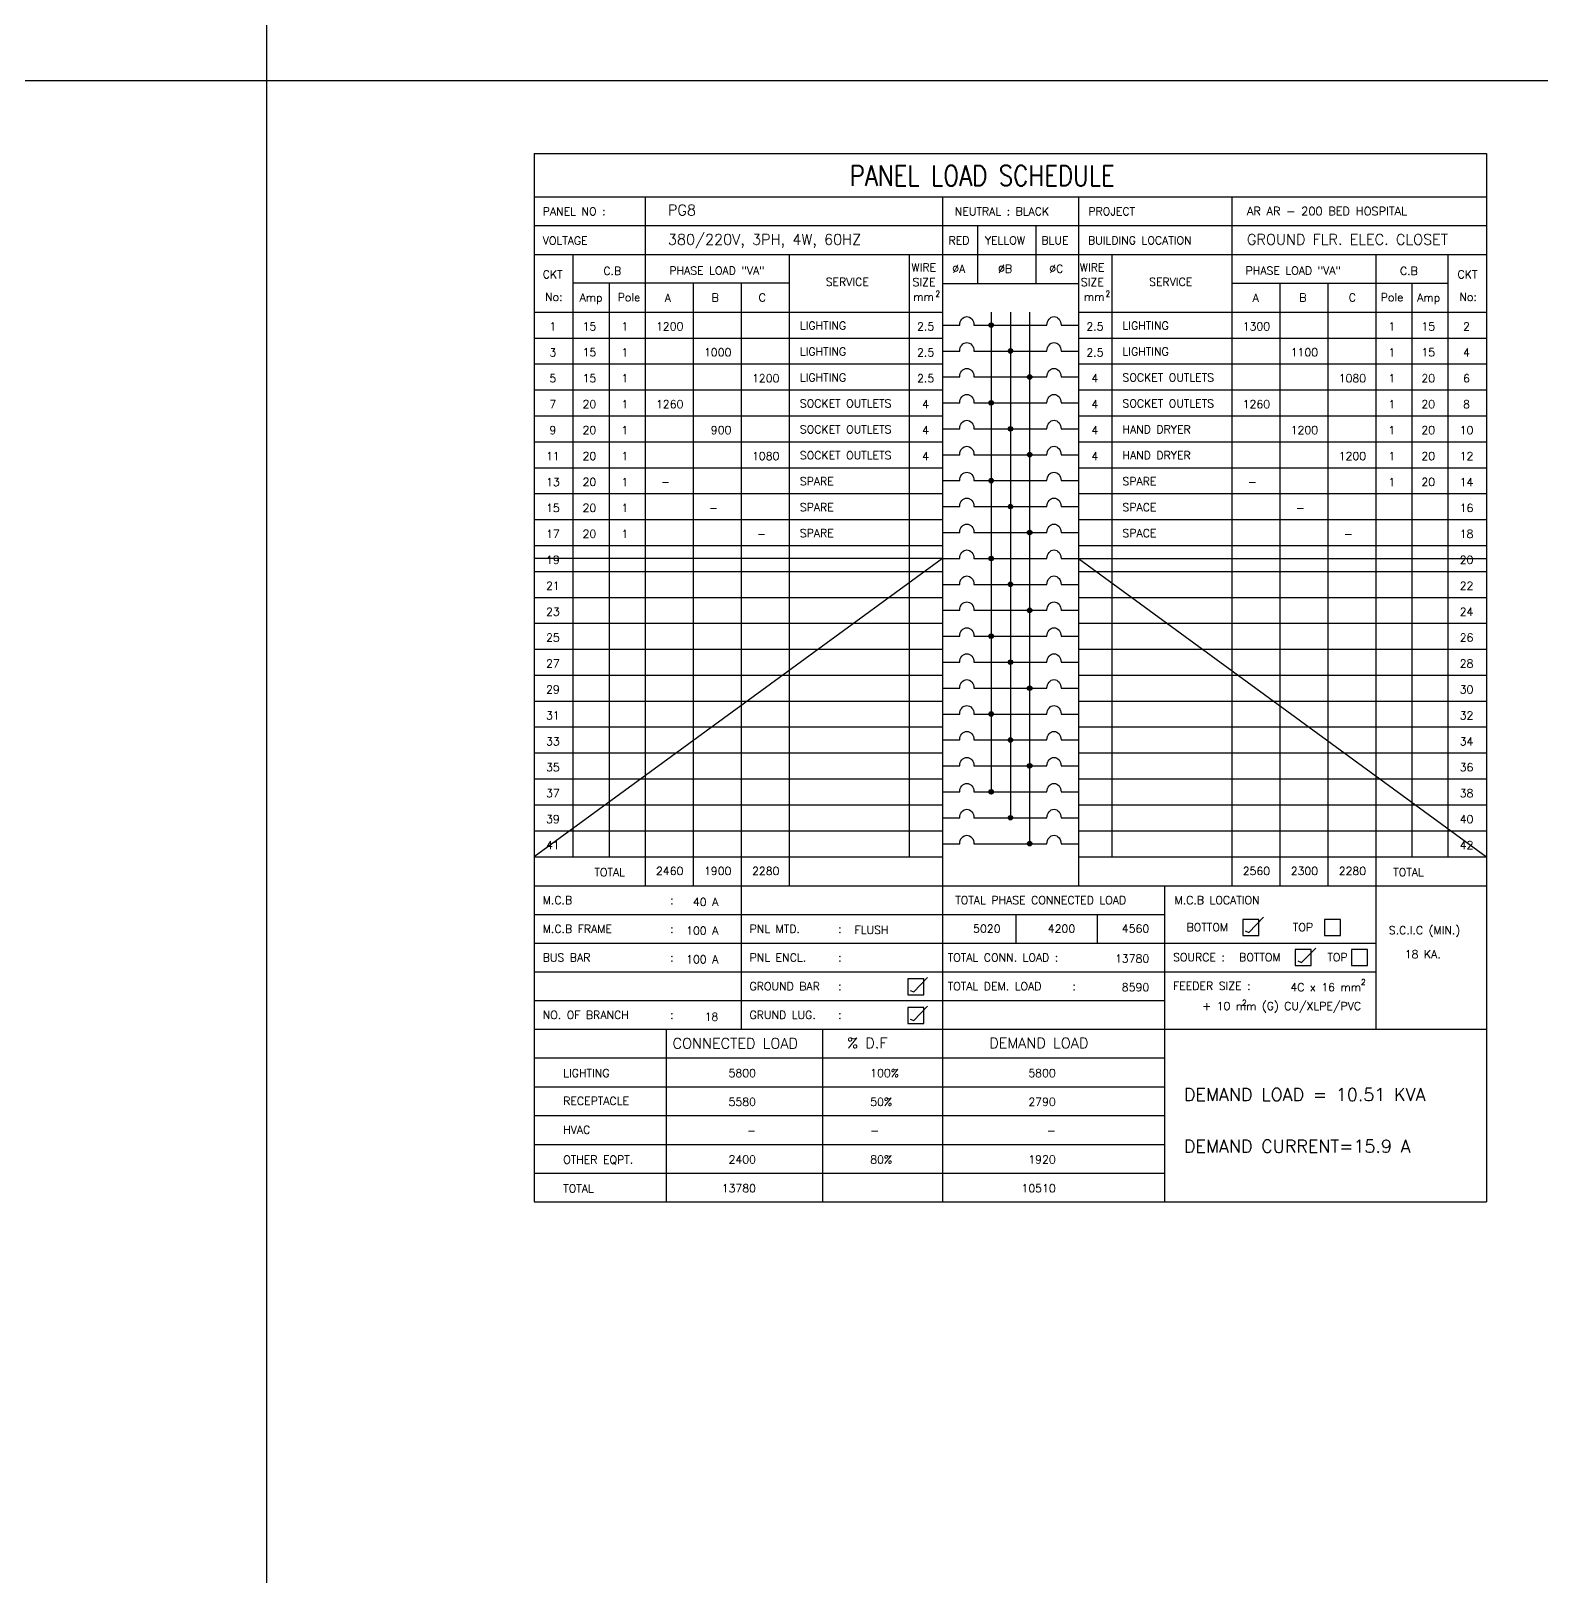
# Model space of a CAD drawing. Extents: x -147786 to -147665, y -2942 to -2850.
# Drawn here: x -147748.25 to -147715.27, y -2942.49 to -2908.62 of the extents above; entities that cross this region are included whole.
import ezdxf
from ezdxf.enums import TextEntityAlignment as Align

# ---------------------------------------------------------------- set-up
doc = ezdxf.new("R2010")
doc.units = 0
doc.header["$MEASUREMENT"] = 0
for name, color, linetype in [('BORDER', 4, 'CONTINUOUS'), ('E-TXT', 2, 'CONTINUOUS'), ('PANEL', 2, 'CONTINUOUS')]:
    doc.layers.add(name, color=color, linetype=linetype)
doc.styles.add('ROMANS', font='ROMANS.shx', dxfattribs={"height": 0.4})
pattern_1 = [(315, (57305.639019, -878.20901), (0.00864749998874, 0.00864749998874), [])]
pattern_2 = [(315, (57305.639019, -876.510869), (0.00864749998874, 0.00864749998874), [])]
pattern_3 = [(315, (57305.639019, -874.812728), (0.00864749998874, 0.00864749998874), [])]
pattern_4 = [(315, (57305.639019, -873.114587), (0.00864749998874, 0.00864749998874), [])]
pattern_5 = [(315, (57305.639019, -871.416445), (0.00864749998874, 0.00864749998874), [])]
pattern_6 = [(315, (57305.639019, -869.718304), (0.00864749998874, 0.00864749998874), [])]

msp = doc.modelspace()

# ---------------------------------------------------------------- hatches: boundary and pattern name
at = {"layer": 'PANEL', "linetype": 'Continuous'}
h = msp.add_hatch(dxfattribs=at)
h.set_pattern_fill('ANSI31', color=256, scale=0.068485, angle=406.041, style=0)
h.set_pattern_definition([(91.040959325, (57305.639019, -869.718304), (-0.00855917542476, -0.00015552164567), [])])
h.paths.add_polyline_path([(-147727.338, -2915.037, 1), (-147727.24, -2915.037, 1)])
h = msp.add_hatch(dxfattribs=at)
h.set_pattern_fill('ANSI31', color=256, scale=0.097835, angle=270, style=0)
h.set_pattern_definition(pattern_6)
h.paths.add_polyline_path([(-147726.918, -2915.603, 1), (-147726.821, -2915.603, 1)])
h = msp.add_hatch(dxfattribs=at)
h.set_pattern_fill('ANSI31', color=256, scale=0.097835, angle=270, style=0)
h.set_pattern_definition(pattern_6)
h.paths.add_polyline_path([(-147726.401, -2916.169, 1), (-147726.499, -2916.169, 1)])
h = msp.add_hatch(dxfattribs=at)
h.set_pattern_fill('ANSI31', color=256, scale=0.097835, angle=270, style=0)
h.set_pattern_definition(pattern_6)
h.paths.add_polyline_path([(-147727.24, -2916.735, 1), (-147727.338, -2916.735, 1)])
h = msp.add_hatch(dxfattribs=at)
h.set_pattern_fill('ANSI31', color=256, scale=0.097835, angle=270, style=0)
h.set_pattern_definition(pattern_6)
h.paths.add_polyline_path([(-147726.821, -2917.301, 1), (-147726.918, -2917.301, 1)])
h = msp.add_hatch(dxfattribs=at)
h.set_pattern_fill('ANSI31', color=256, scale=0.097835, angle=270, style=0)
h.set_pattern_definition(pattern_6)
h.paths.add_polyline_path([(-147726.401, -2917.867, 1), (-147726.499, -2917.867, 1)])
h = msp.add_hatch(dxfattribs=at)
h.set_pattern_fill('ANSI31', color=256, scale=0.097835, angle=270, style=0)
h.set_pattern_definition(pattern_5)
h.paths.add_polyline_path([(-147727.24, -2918.433, 1), (-147727.338, -2918.433, 1)])
h = msp.add_hatch(dxfattribs=at)
h.set_pattern_fill('ANSI31', color=256, scale=0.097835, angle=270, style=0)
h.set_pattern_definition(pattern_5)
h.paths.add_polyline_path([(-147726.821, -2918.999, 1), (-147726.918, -2918.999, 1)])
h = msp.add_hatch(dxfattribs=at)
h.set_pattern_fill('ANSI31', color=256, scale=0.097835, angle=270, style=0)
h.set_pattern_definition(pattern_5)
h.paths.add_polyline_path([(-147726.401, -2919.565, 1), (-147726.499, -2919.565, 1)])
h = msp.add_hatch(dxfattribs=at)
h.set_pattern_fill('ANSI31', color=256, scale=0.097835, angle=270, style=0)
h.set_pattern_definition(pattern_4)
h.paths.add_polyline_path([(-147727.24, -2920.131, 1), (-147727.338, -2920.131, 1)])
h = msp.add_hatch(dxfattribs=at)
h.set_pattern_fill('ANSI31', color=256, scale=0.097835, angle=270, style=0)
h.set_pattern_definition(pattern_4)
h.paths.add_polyline_path([(-147726.821, -2920.697, 1), (-147726.918, -2920.697, 1)])
h = msp.add_hatch(dxfattribs=at)
h.set_pattern_fill('ANSI31', color=256, scale=0.097835, angle=270, style=0)
h.set_pattern_definition(pattern_4)
h.paths.add_polyline_path([(-147726.401, -2921.263, 1), (-147726.499, -2921.263, 1)])
h = msp.add_hatch(dxfattribs=at)
h.set_pattern_fill('ANSI31', color=256, scale=0.097835, angle=270, style=0)
h.set_pattern_definition(pattern_3)
h.paths.add_polyline_path([(-147727.24, -2921.829, 1), (-147727.338, -2921.829, 1)])
h = msp.add_hatch(dxfattribs=at)
h.set_pattern_fill('ANSI31', color=256, scale=0.097835, angle=270, style=0)
h.set_pattern_definition(pattern_3)
h.paths.add_polyline_path([(-147726.821, -2922.395, 1), (-147726.918, -2922.395, 1)])
h = msp.add_hatch(dxfattribs=at)
h.set_pattern_fill('ANSI31', color=256, scale=0.097835, angle=270, style=0)
h.set_pattern_definition(pattern_3)
h.paths.add_polyline_path([(-147726.401, -2922.961, 1), (-147726.499, -2922.961, 1)])
h = msp.add_hatch(dxfattribs=at)
h.set_pattern_fill('ANSI31', color=256, scale=0.097835, angle=270, style=0)
h.set_pattern_definition(pattern_2)
h.paths.add_polyline_path([(-147727.24, -2923.527, 1), (-147727.338, -2923.527, 1)])
h = msp.add_hatch(dxfattribs=at)
h.set_pattern_fill('ANSI31', color=256, scale=0.097835, angle=270, style=0)
h.set_pattern_definition(pattern_2)
h.paths.add_polyline_path([(-147726.821, -2924.093, 1), (-147726.918, -2924.093, 1)])
h = msp.add_hatch(dxfattribs=at)
h.set_pattern_fill('ANSI31', color=256, scale=0.097835, angle=270, style=0)
h.set_pattern_definition(pattern_2)
h.paths.add_polyline_path([(-147726.401, -2924.659, 1), (-147726.499, -2924.659, 1)])
h = msp.add_hatch(dxfattribs=at)
h.set_pattern_fill('ANSI31', color=256, scale=0.097835, angle=270, style=0)
h.set_pattern_definition(pattern_1)
h.paths.add_polyline_path([(-147727.24, -2925.225, 1), (-147727.338, -2925.225, 1)])
h = msp.add_hatch(dxfattribs=at)
h.set_pattern_fill('ANSI31', color=256, scale=0.097835, angle=270, style=0)
h.set_pattern_definition(pattern_1)
h.paths.add_polyline_path([(-147726.821, -2925.791, 1), (-147726.918, -2925.791, 1)])
h = msp.add_hatch(dxfattribs=at)
h.set_pattern_fill('ANSI31', color=256, scale=0.097835, angle=270, style=0)
h.set_pattern_definition(pattern_1)
h.paths.add_polyline_path([(-147726.401, -2926.358, 1), (-147726.499, -2926.358, 1)])

# ---------------------------------------------------------------- linework, layer by layer
at = {"layer": 'BORDER', "color": 1}
for p, q in [((-147743.111, -2850.427), (-147743.111, -2942.494)), ((-147786.206, -2909.698), (-147665.401, -2909.698))]:
    msp.add_line(p, q, dxfattribs=at)
at = {"layer": 'PANEL', "color": 6}
for p, q in [((-147737.264, -2911.294), (-147737.264, -2934.178)), ((-147737.264, -2911.294), (-147716.474, -2911.294)), ((-147716.474, -2911.294), (-147716.474, -2934.178)), ((-147737.264, -2934.178), (-147716.474, -2934.178))]:
    msp.add_line(p, q, dxfattribs=at)
at = {"layer": 'PANEL', "color": 2}
for p, q in [((-147737.264, -2912.238), (-147716.474, -2912.238)), ((-147728.354, -2912.238), (-147728.354, -2927.274)), ((-147725.384, -2912.238), (-147725.384, -2927.274)), ((-147737.264, -2913.496), (-147716.474, -2913.496)), ((-147728.354, -2914.127), (-147725.384, -2914.127)), ((-147737.264, -2927.274), (-147716.474, -2927.274))]:
    msp.add_line(p, q, dxfattribs=at)
at = {"layer": 'PANEL', "color": 11}
for p, q in [((-147734.845, -2912.238), (-147734.845, -2927.274)), ((-147722.038, -2912.238), (-147722.038, -2927.274)), ((-147736.418, -2913.496), (-147736.418, -2926.641)), ((-147731.701, -2913.496), (-147731.701, -2927.274)), ((-147729.08, -2913.496), (-147729.08, -2926.641)), ((-147724.659, -2913.496), (-147724.659, -2926.641)), ((-147718.894, -2913.496), (-147718.894, -2930.404)), ((-147717.321, -2913.496), (-147717.321, -2926.641)), ((-147731.701, -2914.125), (-147736.418, -2914.125)), ((-147735.631, -2914.125), (-147735.631, -2926.641)), ((-147733.797, -2914.125), (-147733.797, -2927.274)), ((-147732.749, -2914.125), (-147732.749, -2930.404)), ((-147722.038, -2914.125), (-147717.321, -2914.125)), ((-147720.99, -2914.125), (-147720.99, -2927.274)), ((-147719.942, -2914.125), (-147719.942, -2927.274)), ((-147718.107, -2914.125), (-147718.107, -2926.641)), ((-147737.264, -2914.754), (-147728.354, -2914.754)), ((-147725.384, -2914.754), (-147716.474, -2914.754)), ((-147737.264, -2915.32), (-147728.354, -2915.32)), ((-147725.384, -2915.32), (-147716.474, -2915.32)), ((-147737.264, -2915.886), (-147728.354, -2915.886)), ((-147725.384, -2915.886), (-147716.474, -2915.886)), ((-147737.264, -2916.452), (-147728.354, -2916.452)), ((-147725.384, -2916.452), (-147716.474, -2916.452)), ((-147737.264, -2917.018), (-147728.354, -2917.018)), ((-147725.384, -2917.018), (-147716.474, -2917.018)), ((-147737.264, -2917.584), (-147728.354, -2917.584)), ((-147725.384, -2917.584), (-147716.474, -2917.584)), ((-147737.264, -2918.15), (-147728.354, -2918.15)), ((-147725.384, -2918.15), (-147716.474, -2918.15)), ((-147737.264, -2918.716), (-147728.354, -2918.716)), ((-147725.384, -2918.716), (-147716.474, -2918.716)), ((-147737.264, -2919.282), (-147728.354, -2919.282)), ((-147725.384, -2919.282), (-147716.474, -2919.282)), ((-147737.264, -2919.848), (-147728.354, -2919.848)), ((-147725.384, -2919.848), (-147716.474, -2919.848)), ((-147737.264, -2920.414), (-147728.354, -2920.414)), ((-147725.384, -2920.414), (-147716.474, -2920.414)), ((-147737.264, -2920.98), (-147728.354, -2920.98)), ((-147725.384, -2920.98), (-147716.474, -2920.98)), ((-147737.264, -2921.546), (-147728.354, -2921.546)), ((-147725.384, -2921.546), (-147716.474, -2921.546)), ((-147737.264, -2922.112), (-147728.354, -2922.112)), ((-147725.384, -2922.112), (-147716.474, -2922.112)), ((-147737.264, -2922.678), (-147728.354, -2922.678)), ((-147725.384, -2922.678), (-147716.474, -2922.678)), ((-147737.264, -2923.244), (-147728.354, -2923.244)), ((-147725.384, -2923.244), (-147716.474, -2923.244)), ((-147737.264, -2923.81), (-147728.354, -2923.81)), ((-147725.384, -2923.81), (-147716.474, -2923.81)), ((-147737.264, -2924.376), (-147728.354, -2924.376)), ((-147725.384, -2924.376), (-147716.474, -2924.376)), ((-147737.264, -2924.942), (-147728.354, -2924.942)), ((-147725.384, -2924.942), (-147716.474, -2924.942)), ((-147737.264, -2925.508), (-147728.354, -2925.508)), ((-147725.384, -2925.508), (-147716.474, -2925.508)), ((-147737.264, -2926.075), (-147728.354, -2926.075)), ((-147725.384, -2926.075), (-147716.474, -2926.075)), ((-147737.264, -2926.641), (-147728.354, -2926.641)), ((-147725.384, -2926.641), (-147716.474, -2926.641)), ((-147728.354, -2927.274), (-147728.354, -2934.178)), ((-147723.503, -2927.274), (-147723.503, -2930.404)), ((-147737.264, -2927.9), (-147723.503, -2927.9)), ((-147726.748, -2927.9), (-147726.748, -2928.526)), ((-147724.978, -2927.9), (-147724.978, -2928.526)), ((-147737.264, -2928.526), (-147718.894, -2928.526)), ((-147737.264, -2929.152), (-147718.894, -2929.152)), ((-147737.264, -2929.778), (-147723.503, -2929.778)), ((-147737.264, -2930.404), (-147716.474, -2930.404)), ((-147734.383, -2930.404), (-147734.383, -2934.178)), ((-147730.975, -2930.404), (-147730.975, -2934.178)), ((-147723.503, -2930.404), (-147723.503, -2934.178)), ((-147737.264, -2931.033), (-147723.503, -2931.033)), ((-147737.264, -2931.662), (-147723.503, -2931.662)), ((-147737.264, -2932.291), (-147723.503, -2932.291)), ((-147737.264, -2932.92), (-147723.503, -2932.92)), ((-147737.264, -2933.549), (-147723.503, -2933.549))]:
    msp.add_line(p, q, dxfattribs=at)
at = {"layer": 'PANEL'}
for p, q in [((-147737.264, -2912.864), (-147716.474, -2912.864)), ((-147727.584, -2914.127), (-147727.584, -2912.864)), ((-147726.308, -2914.127), (-147726.308, -2912.864)), ((-147727.289, -2914.754), (-147727.289, -2925.225)), ((-147726.869, -2914.754), (-147726.869, -2925.791)), ((-147726.45, -2914.754), (-147726.45, -2926.358)), ((-147728.354, -2915.037), (-147727.976, -2915.037)), ((-147727.668, -2915.037), (-147726.071, -2915.037)), ((-147725.763, -2915.037), (-147725.384, -2915.037)), ((-147728.354, -2915.603), (-147727.976, -2915.603)), ((-147727.668, -2915.603), (-147726.071, -2915.603)), ((-147725.763, -2915.603), (-147725.384, -2915.603)), ((-147728.354, -2916.169), (-147727.976, -2916.169)), ((-147727.668, -2916.169), (-147726.071, -2916.169)), ((-147725.763, -2916.169), (-147725.384, -2916.169)), ((-147728.354, -2916.735), (-147727.976, -2916.735)), ((-147727.668, -2916.735), (-147726.071, -2916.735)), ((-147725.763, -2916.735), (-147725.384, -2916.735)), ((-147728.354, -2917.301), (-147727.976, -2917.301)), ((-147727.668, -2917.301), (-147726.071, -2917.301)), ((-147725.763, -2917.301), (-147725.384, -2917.301)), ((-147728.354, -2917.867), (-147727.976, -2917.867)), ((-147727.668, -2917.867), (-147726.071, -2917.867)), ((-147725.763, -2917.867), (-147725.384, -2917.867)), ((-147728.354, -2918.433), (-147727.976, -2918.433)), ((-147727.668, -2918.433), (-147726.071, -2918.433)), ((-147725.763, -2918.433), (-147725.384, -2918.433)), ((-147728.354, -2918.999), (-147727.976, -2918.999)), ((-147727.668, -2918.999), (-147726.071, -2918.999)), ((-147725.763, -2918.999), (-147725.384, -2918.999)), ((-147728.354, -2919.565), (-147727.976, -2919.565)), ((-147727.668, -2919.565), (-147726.071, -2919.565)), ((-147725.763, -2919.565), (-147725.384, -2919.565)), ((-147728.354, -2920.131), (-147727.976, -2920.131)), ((-147727.668, -2920.131), (-147726.071, -2920.131)), ((-147725.763, -2920.131), (-147725.384, -2920.131)), ((-147728.354, -2920.697), (-147727.976, -2920.697)), ((-147727.668, -2920.697), (-147726.071, -2920.697)), ((-147725.763, -2920.697), (-147725.384, -2920.697)), ((-147728.354, -2921.263), (-147727.976, -2921.263)), ((-147727.668, -2921.263), (-147726.071, -2921.263)), ((-147725.763, -2921.263), (-147725.384, -2921.263)), ((-147728.354, -2921.829), (-147727.976, -2921.829)), ((-147727.668, -2921.829), (-147726.071, -2921.829)), ((-147725.763, -2921.829), (-147725.384, -2921.829)), ((-147728.354, -2922.395), (-147727.976, -2922.395)), ((-147727.668, -2922.395), (-147726.071, -2922.395)), ((-147725.763, -2922.395), (-147725.384, -2922.395)), ((-147728.354, -2922.961), (-147727.976, -2922.961)), ((-147727.668, -2922.961), (-147726.071, -2922.961)), ((-147725.763, -2922.961), (-147725.384, -2922.961)), ((-147728.354, -2923.527), (-147727.976, -2923.527)), ((-147727.668, -2923.527), (-147726.071, -2923.527)), ((-147725.763, -2923.527), (-147725.384, -2923.527)), ((-147728.354, -2924.093), (-147727.976, -2924.093)), ((-147727.668, -2924.093), (-147726.071, -2924.093)), ((-147725.763, -2924.093), (-147725.384, -2924.093)), ((-147728.354, -2924.659), (-147727.976, -2924.659)), ((-147727.668, -2924.659), (-147726.071, -2924.659)), ((-147725.763, -2924.659), (-147725.384, -2924.659)), ((-147728.354, -2925.225), (-147727.976, -2925.225)), ((-147727.668, -2925.225), (-147726.071, -2925.225)), ((-147725.763, -2925.225), (-147725.384, -2925.225)), ((-147728.354, -2925.791), (-147727.976, -2925.791)), ((-147727.668, -2925.791), (-147726.071, -2925.791)), ((-147725.763, -2925.791), (-147725.384, -2925.791)), ((-147728.354, -2926.358), (-147727.976, -2926.358)), ((-147727.668, -2926.358), (-147726.071, -2926.358)), ((-147725.763, -2926.358), (-147725.384, -2926.358)), ((-147721.667, -2928.293), (-147721.348, -2927.961)), ((-147721.742, -2928.263), (-147721.667, -2928.293)), ((-147720.519, -2928.949), (-147720.2, -2928.636)), ((-147720.595, -2928.918), (-147720.519, -2928.949)), ((-147729.055, -2929.559), (-147728.979, -2929.589)), ((-147728.979, -2929.589), (-147728.681, -2929.277)), ((-147728.979, -2930.217), (-147728.681, -2929.904)), ((-147729.055, -2930.186), (-147728.979, -2930.217))]:
    msp.add_line(p, q, dxfattribs=at)
at = {"layer": 'PANEL', "color": 7}
for p, q in [((-147728.354, -2920.131), (-147737.264, -2926.641)), ((-147728.354, -2920.131), (-147737.264, -2920.131)), ((-147725.384, -2920.131), (-147716.474, -2926.641)), ((-147725.384, -2920.131), (-147716.474, -2920.131))]:
    msp.add_line(p, q, dxfattribs=at)
at = {"layer": 'PANEL', "color": 11}
for points in [[(-147721.45, -2928.01), (-147721.799, -2928.01), (-147721.799, -2928.359), (-147721.45, -2928.359)], [(-147719.666, -2928.01), (-147720.015, -2928.01), (-147720.015, -2928.359), (-147719.666, -2928.359)], [(-147720.302, -2928.665), (-147720.652, -2928.665), (-147720.652, -2929.015), (-147720.302, -2929.015)], [(-147719.076, -2928.665), (-147719.425, -2928.665), (-147719.425, -2929.015), (-147719.076, -2929.015)], [(-147728.762, -2929.306), (-147729.112, -2929.306), (-147729.112, -2929.655), (-147728.762, -2929.655)], [(-147728.762, -2929.933), (-147729.112, -2929.933), (-147729.112, -2930.283), (-147728.762, -2930.283)]]:
    msp.add_lwpolyline(points, close=True, dxfattribs=at)
at = {"layer": 'PANEL'}
for centre in [(-147727.289, -2915.037), (-147726.869, -2915.603), (-147726.45, -2916.169), (-147727.289, -2916.735), (-147726.869, -2917.301), (-147726.45, -2917.867), (-147727.289, -2918.433), (-147726.869, -2918.999), (-147726.45, -2919.565), (-147727.289, -2920.131), (-147726.869, -2920.697), (-147726.45, -2921.263), (-147727.289, -2921.829), (-147726.869, -2922.395), (-147726.45, -2922.961), (-147727.289, -2923.527), (-147726.869, -2924.093), (-147726.45, -2924.659), (-147727.289, -2925.225), (-147726.869, -2925.791), (-147726.45, -2926.358)]:
    msp.add_circle(centre, 0.0489, dxfattribs=at)
at = {"layer": 'PANEL', "extrusion": (0, 0, -1)}
for centre in [(-147727.821, -2915.037), (-147725.917, -2915.037), (-147727.821, -2915.603), (-147725.917, -2915.603), (-147727.821, -2916.169), (-147725.917, -2916.169), (-147727.821, -2916.735), (-147725.917, -2916.735), (-147727.821, -2917.301), (-147725.917, -2917.301), (-147727.821, -2917.867), (-147725.917, -2917.867), (-147727.821, -2918.433), (-147725.917, -2918.433), (-147727.821, -2918.999), (-147725.917, -2918.999), (-147727.821, -2919.565), (-147725.917, -2919.565), (-147727.821, -2920.131), (-147725.917, -2920.131), (-147727.821, -2920.697), (-147725.917, -2920.697), (-147727.821, -2921.263), (-147725.917, -2921.263), (-147727.821, -2921.829), (-147725.917, -2921.829), (-147727.821, -2922.395), (-147725.917, -2922.395), (-147727.821, -2922.961), (-147725.917, -2922.961), (-147727.821, -2923.527), (-147725.917, -2923.527), (-147727.821, -2924.093), (-147725.917, -2924.093), (-147727.821, -2924.659), (-147725.917, -2924.659), (-147727.821, -2925.225), (-147725.917, -2925.225), (-147727.821, -2925.791), (-147725.917, -2925.791), (-147727.821, -2926.358), (-147725.917, -2926.358)]:
    msp.add_ellipse(centre, major_axis=(0, 0.185), ratio=0.833333, start_param=-1.570796, end_param=1.570796, dxfattribs=at)

# ---------------------------------------------------------------- texts
at = {"layer": 'E-TXT', "style": 'ROMANS'}
for s, height, p in [('PG8', 0.2306, (-147734.347, -2912.642)), ('AR AR - 200 BED HOSPITAL', 0.18169, (-147721.706, -2912.641)), ('380/220V, 3PH, 4W, 60HZ', 0.23061, (-147734.347, -2913.283)), ('GROUND FLR. ELEC. CLOSET', 0.23061, (-147721.706, -2913.283)), ('15', 0.1747, (-147736.209, -2915.153)), ('15', 0.1747, (-147717.899, -2915.153)), ('15', 0.1747, (-147736.209, -2915.719)), ('15', 0.1747, (-147717.899, -2915.719)), ('15', 0.1747, (-147736.209, -2916.285)), ('20', 0.1747, (-147717.899, -2916.285)), ('20', 0.1747, (-147736.209, -2916.851)), ('20', 0.1747, (-147717.899, -2916.851)), ('20', 0.1747, (-147736.209, -2917.417)), ('20', 0.1747, (-147717.899, -2917.417)), ('20', 0.1747, (-147736.209, -2917.983)), ('20', 0.1747, (-147717.899, -2917.983)), ('20', 0.1747, (-147736.209, -2918.549)), ('20', 0.1747, (-147717.899, -2918.549)), ('20', 0.1747, (-147736.209, -2919.115)), ('20', 0.1747, (-147736.209, -2919.681))]:
    msp.add_text(s, height=height, dxfattribs=at).set_placement(p)
for s, height, p in [('1', 0.175, (-147735.284, -2915.067)), ('2.5', 0.1747, (-147728.721, -2915.067)), ('2.5', 0.1747, (-147725.025, -2915.067)), ('1', 0.175, (-147718.546, -2915.067)), ('1', 0.175, (-147735.284, -2915.633)), ('2.5', 0.1747, (-147728.721, -2915.633)), ('2.5', 0.1747, (-147725.025, -2915.633)), ('1', 0.175, (-147718.546, -2915.633)), ('1', 0.175, (-147735.284, -2916.199)), ('2.5', 0.1747, (-147728.721, -2916.199)), ('4', 0.175, (-147725.025, -2916.199)), ('1', 0.175, (-147718.546, -2916.199)), ('1', 0.175, (-147735.284, -2916.765)), ('4', 0.175, (-147728.721, -2916.765)), ('4', 0.175, (-147725.025, -2916.765)), ('1', 0.175, (-147718.546, -2916.765)), ('1', 0.175, (-147735.284, -2917.331)), ('4', 0.175, (-147728.721, -2917.331)), ('4', 0.175, (-147725.025, -2917.331)), ('1', 0.175, (-147718.546, -2917.331)), ('1', 0.175, (-147735.284, -2917.897)), ('4', 0.175, (-147728.721, -2917.897)), ('4', 0.175, (-147725.025, -2917.897)), ('1', 0.175, (-147718.546, -2917.897)), ('1', 0.175, (-147735.284, -2918.463)), ('1', 0.175, (-147718.546, -2918.463)), ('1', 0.175, (-147735.284, -2919.029)), ('1', 0.175, (-147735.284, -2919.595))]:
    msp.add_text(s, height=height, dxfattribs=at).set_placement(p, align=Align.MIDDLE)
for s, height, p in [('1200', 0.1747, (-147734.008, -2915.153)), ('1300', 0.1747, (-147721.201, -2915.153)), ('1000', 0.1747, (-147732.96, -2915.719)), ('1100', 0.1747, (-147720.153, -2915.719)), ('1200', 0.1747, (-147731.912, -2916.285)), ('1080', 0.1747, (-147719.105, -2916.285)), ('1260', 0.1747, (-147734.008, -2916.851)), ('1260', 0.1747, (-147721.201, -2916.851)), ('900', 0.1747, (-147732.96, -2917.417)), ('1200', 0.1747, (-147720.153, -2917.417)), ('1080', 0.1747, (-147731.912, -2917.983)), ('1200', 0.1747, (-147719.105, -2917.983)), ('-', 0.175, (-147734.3, -2918.549)), ('-', 0.175, (-147721.493, -2918.549)), ('-', 0.175, (-147733.252, -2919.115)), ('-', 0.175, (-147720.445, -2919.115)), ('-', 0.175, (-147732.204, -2919.681)), ('-', 0.175, (-147719.397, -2919.681)), ('2460', 0.1747, (-147734.008, -2927.04)), ('1900', 0.1747, (-147732.96, -2927.04)), ('2280', 0.1747, (-147731.912, -2927.04)), ('2560', 0.1747, (-147721.201, -2927.04)), ('2300', 0.1747, (-147720.153, -2927.04)), ('2280', 0.1747, (-147719.105, -2927.04)), ('40 A', 0.1747, (-147733.245, -2927.717)), ('100 A', 0.1747, (-147733.245, -2928.343)), ('FLUSH', 0.1747, (-147729.531, -2928.326)), ('5020', 0.1747, (-147727.085, -2928.299)), ('4200', 0.1747, (-147725.455, -2928.299)), ('4560', 0.1747, (-147723.839, -2928.299)), ('100 A', 0.1747, (-147733.245, -2928.969)), ('13780', 0.1747, (-147723.839, -2928.952)), ('8590', 0.1747, (-147723.839, -2929.578)), ('4C x 16 mm', 0.1747, (-147719.215, -2929.578)), ('2', 0.122, (-147719.114, -2929.439)), ('+ 10 mm (G) CU/XLPE/PVC', 0.17471, (-147719.215, -2929.988)), ('2', 0.122, (-147721.71, -2929.891)), ('18', 0.1747, (-147733.245, -2930.222)), ('5800', 0.1747, (-147732.423, -2931.452)), ('5800', 0.1747, (-147725.88, -2931.452)), ('5580', 0.1747, (-147732.423, -2932.08)), ('2790', 0.1747, (-147725.88, -2932.08)), ('-', 0.175, (-147732.423, -2932.709)), ('-', 0.175, (-147725.88, -2932.709)), ('2400', 0.1747, (-147732.423, -2933.338)), ('1920', 0.1747, (-147725.88, -2933.338)), ('13780', 0.1747, (-147732.423, -2933.967)), ('10510', 0.1747, (-147725.88, -2933.967))]:
    msp.add_text(s, height=height, dxfattribs=at).set_placement(p, align=Align.RIGHT)
at = {"layer": 'PANEL', "color": 6, "style": 'ROMANS', "width": 0.833333}
msp.add_text('PANEL LOAD SCHEDULE', height=0.44026, dxfattribs=at).set_placement((-147730.379, -2911.994))
at = {"layer": 'PANEL', "style": 'ROMANS'}
for s, height, p in [('PANEL NO :', 0.1747, (-147737.079, -2912.642)), ('NEUTRAL : BLACK', 0.17471, (-147728.083, -2912.642)), ('PROJECT', 0.1747, (-147725.167, -2912.642)), ('VOLTAGE', 0.1747, (-147737.079, -2913.281)), ('RED', 0.1747, (-147728.22, -2913.275)), ('YELLOW', 0.1747, (-147727.426, -2913.275)), ('BLUE', 0.1747, (-147726.193, -2913.275)), ('BUILDING LOCATION', 0.17471, (-147725.176, -2913.275)), ('CKT', 0.1747, (-147737.079, -2914.017)), ('C.B', 0.1747, (-147735.755, -2913.941)), ('PHASE LOAD "VA"', 0.17471, (-147734.315, -2913.936)), ('WIRE', 0.1747, (-147729.031, -2913.866)), ('%%CA', 0.1747, (-147728.139, -2913.894)), ('%%CB', 0.1747, (-147727.139, -2913.894)), ('%%CC', 0.1747, (-147726.023, -2913.894)), ('WIRE', 0.1747, (-147725.356, -2913.866)), ('PHASE LOAD "VA"', 0.17471, (-147721.736, -2913.936)), ('C.B', 0.1747, (-147718.366, -2913.941)), ('CKT', 0.1747, (-147717.109, -2914.017)), ('No:', 0.1747, (-147737.028, -2914.509)), ('SERVICE', 0.1747, (-147730.903, -2914.181)), ('SIZE', 0.1747, (-147729.006, -2914.187)), ('SIZE', 0.1747, (-147725.332, -2914.187)), ('SERVICE', 0.1747, (-147723.842, -2914.181)), ('No:', 0.1747, (-147717.069, -2914.509)), ('Amp', 0.1747, (-147736.274, -2914.524)), ('Pole', 0.1747, (-147735.443, -2914.517)), ('A', 0.175, (-147734.417, -2914.533)), ('B', 0.175, (-147733.393, -2914.525)), ('C', 0.175, (-147732.366, -2914.523)), ('mm', 0.1747, (-147728.99, -2914.508)), ('mm', 0.1747, (-147725.265, -2914.508)), ('A', 0.175, (-147721.582, -2914.533)), ('B', 0.175, (-147720.564, -2914.525)), ('C', 0.175, (-147719.486, -2914.523)), ('Pole', 0.1747, (-147718.786, -2914.517)), ('Amp', 0.1747, (-147717.989, -2914.524)), ('LIGHTING', 0.1747, (-147731.466, -2915.137)), ('LIGHTING', 0.1747, (-147724.424, -2915.137)), ('LIGHTING', 0.1747, (-147731.466, -2915.703)), ('LIGHTING', 0.1747, (-147724.424, -2915.703)), ('LIGHTING', 0.1747, (-147731.466, -2916.269)), ('SOCKET OUTLETS', 0.17471, (-147724.424, -2916.269)), ('SOCKET OUTLETS', 0.17471, (-147731.466, -2916.835)), ('SOCKET OUTLETS', 0.17471, (-147724.424, -2916.835)), ('SOCKET OUTLETS', 0.17471, (-147731.466, -2917.401)), ('HAND DRYER', 0.1747, (-147724.424, -2917.401)), ('SOCKET OUTLETS', 0.17471, (-147731.466, -2917.967)), ('HAND DRYER', 0.1747, (-147724.424, -2917.967)), ('SPARE', 0.1747, (-147731.466, -2918.534)), ('SPARE', 0.1747, (-147724.424, -2918.534)), ('SPARE', 0.1747, (-147731.466, -2919.1)), ('SPACE', 0.1747, (-147724.424, -2919.1)), ('SPARE', 0.1747, (-147731.466, -2919.666)), ('SPACE', 0.1747, (-147724.424, -2919.666)), ('TOTAL', 0.1747, (-147735.95, -2927.067)), ('TOTAL', 0.1747, (-147718.513, -2927.067)), ('M.C.B', 0.1747, (-147737.079, -2927.678)), ('TOTAL PHASE CONNECTED LOAD', 0.17471, (-147728.073, -2927.678)), ('M.C.B LOCATION', 0.17471, (-147723.287, -2927.678)), (':', 0.175, (-147734.298, -2927.678)), ('M.C.B FRAME', 0.17471, (-147737.079, -2928.304)), (':', 0.175, (-147734.298, -2928.304)), ('PNL MTD.', 0.1747, (-147732.564, -2928.304)), (':', 0.175, (-147730.63, -2928.304)), ('BOTTOM', 0.1747, (-147723.024, -2928.268)), ('TOP', 0.1747, (-147720.705, -2928.268)), ('S.C.I.C (MIN.)', 0.17471, (-147718.609, -2928.334)), ('BUS BAR', 0.1747, (-147737.079, -2928.93)), (':', 0.175, (-147734.298, -2928.93)), ('PNL ENCL.', 0.1747, (-147732.564, -2928.93)), (':', 0.175, (-147730.63, -2928.93)), ('TOTAL CONN. LOAD :', 0.17471, (-147728.237, -2928.93)), ('SOURCE :', 0.1747, (-147723.319, -2928.923)), ('BOTTOM', 0.1747, (-147721.877, -2928.923)), ('TOP', 0.1747, (-147719.951, -2928.923)), ('18 KA.', 0.1747, (-147718.262, -2928.858)), ('GROUND BAR', 0.1747, (-147732.564, -2929.557)), (':', 0.175, (-147730.63, -2929.557)), ('TOTAL DEM. LOAD ', 0.17471, (-147728.237, -2929.557)), (':', 0.175, (-147725.516, -2929.557)), ('FEEDER SIZE :', 0.17471, (-147723.319, -2929.549)), ('NO. OF BRANCH', 0.17471, (-147737.079, -2930.183)), (':', 0.175, (-147734.298, -2930.183)), ('GRUND LUG.', 0.1747, (-147732.564, -2930.183)), (':', 0.175, (-147730.63, -2930.183)), ('% D.F', 0.2306, (-147730.433, -2930.824)), ('DEMAND LOAD', 0.23061, (-147727.332, -2930.824)), ('CONNECTED LOAD', 0.23061, (-147734.244, -2930.83)), ('LIGHTING', 0.1747, (-147736.632, -2931.453)), ('100%', 0.1747, (-147729.93, -2931.453)), ('RECEPTACLE', 0.1747, (-147736.632, -2932.06)), ('50%', 0.1747, (-147729.93, -2932.082)), ('DEMAND LOAD = 10.51 KVA', 0.27953, (-147723.083, -2931.973)), ('HVAC', 0.1747, (-147736.632, -2932.69)), ('-', 0.175, (-147729.93, -2932.711)), ('DEMAND CURRENT=15.9 A', 0.27953, (-147723.083, -2933.101)), ('OTHER EQPT.', 0.17471, (-147736.632, -2933.342)), ('80%', 0.1747, (-147729.93, -2933.339)), ('TOTAL', 0.1747, (-147736.632, -2933.971))]:
    msp.add_text(s, height=height, dxfattribs=at).set_placement(p)
at = {"layer": 'PANEL', "style": 'ROMANS', "width": 0.833333}
for p in [(-147728.502, -2914.418), (-147724.789, -2914.418)]:
    msp.add_text('2', height=0.132, dxfattribs=at).set_placement(p)
at = {"layer": 'PANEL', "style": 'ROMANS'}
for s, height, p in [('1', 0.175, (-147736.857, -2915.067)), ('2', 0.175, (-147716.913, -2915.067)), ('3', 0.175, (-147736.857, -2915.633)), ('4', 0.175, (-147716.913, -2915.633)), ('5', 0.175, (-147736.857, -2916.199)), ('6', 0.175, (-147716.913, -2916.199)), ('7', 0.175, (-147736.857, -2916.765)), ('8', 0.175, (-147716.913, -2916.765)), ('9', 0.175, (-147736.857, -2917.331)), ('10', 0.1747, (-147716.913, -2917.331)), ('11', 0.1747, (-147736.857, -2917.897)), ('12', 0.1747, (-147716.913, -2917.897)), ('13', 0.1747, (-147736.857, -2918.463)), ('14', 0.1747, (-147716.913, -2918.463)), ('15', 0.1747, (-147736.857, -2919.029)), ('16', 0.1747, (-147716.913, -2919.029)), ('17', 0.1747, (-147736.857, -2919.595)), ('18', 0.1747, (-147716.913, -2919.595)), ('19', 0.1747, (-147736.857, -2920.161)), ('20', 0.1747, (-147716.913, -2920.161)), ('21', 0.1747, (-147736.857, -2920.727)), ('22', 0.1747, (-147716.913, -2920.727)), ('23', 0.1747, (-147736.857, -2921.293)), ('24', 0.1747, (-147716.913, -2921.293)), ('25', 0.1747, (-147736.857, -2921.859)), ('26', 0.1747, (-147716.913, -2921.859)), ('27', 0.1747, (-147736.857, -2922.425)), ('28', 0.1747, (-147716.913, -2922.425)), ('29', 0.1747, (-147736.857, -2922.992)), ('30', 0.1747, (-147716.913, -2922.992)), ('31', 0.1747, (-147736.857, -2923.558)), ('32', 0.1747, (-147716.913, -2923.558)), ('33', 0.1747, (-147736.857, -2924.124)), ('34', 0.1747, (-147716.913, -2924.124)), ('35', 0.1747, (-147736.857, -2924.69)), ('36', 0.1747, (-147716.913, -2924.69)), ('37', 0.1747, (-147736.857, -2925.256)), ('38', 0.1747, (-147716.913, -2925.256)), ('39', 0.1747, (-147736.857, -2925.822)), ('40', 0.1747, (-147716.913, -2925.822)), ('41', 0.1747, (-147736.857, -2926.388)), ('42', 0.1747, (-147716.913, -2926.388))]:
    msp.add_text(s, height=height, dxfattribs=at).set_placement(p, align=Align.MIDDLE)

doc.saveas('drawing.dxf')
